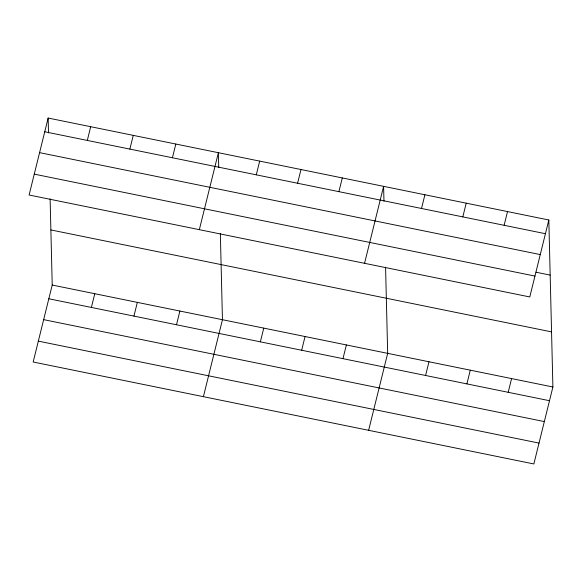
<?xml version="1.0" encoding="UTF-8"?>
<svg xmlns="http://www.w3.org/2000/svg" width="582" height="582" viewBox="0 0 582 582"><rect width="100%" height="100%" fill="white"/><g stroke="black" fill="none" stroke-linecap="round" stroke-linejoin="round"><path stroke-width="0.87" d="M48.146 118.044L29.1 195.006L529.78 296.951L548.826 219.989L48.146 118.044L48.51 132.914M87.307 140.429L90.705 126.709M50.117 198.884L52.22 285.049L33.174 362.011L533.854 463.956L552.9 386.994L548.826 219.989M129.866 149.094L133.263 135.373M91.381 307.434L94.779 293.714M172.425 157.758L175.822 144.038M133.94 316.099L137.337 302.378M199.335 229.664L218.381 152.702L218.737 167.572M176.499 324.771L179.889 311.043M256.291 174.833L259.681 161.112M203.402 396.677L222.448 319.714L220.352 233.549M297.591 183.25L300.989 169.522M260.358 341.845L263.755 328.124M338.899 191.66L342.296 177.932M301.665 350.255L305.063 336.534M364.558 263.311L383.603 186.349L383.967 201.219M342.973 358.665L346.37 344.944M421.514 208.48L424.911 194.759M368.632 430.316L387.677 353.354L385.575 267.189M462.821 216.89L466.218 203.169M425.588 375.485L428.985 361.764M504.128 225.299L507.519 211.579M466.895 383.894L470.285 370.174M508.195 392.304L511.593 378.584M44.749 131.765L545.429 233.709M39.583 152.637L540.271 254.581M536.109 272.238L550.172 275.097M34.265 174.134L534.945 276.079M50.874 229.934L551.554 331.886M52.22 285.049L552.9 386.994M48.823 298.77L549.503 400.714M43.657 319.642L544.337 421.586M38.339 341.139L539.019 443.091"/></g></svg>
